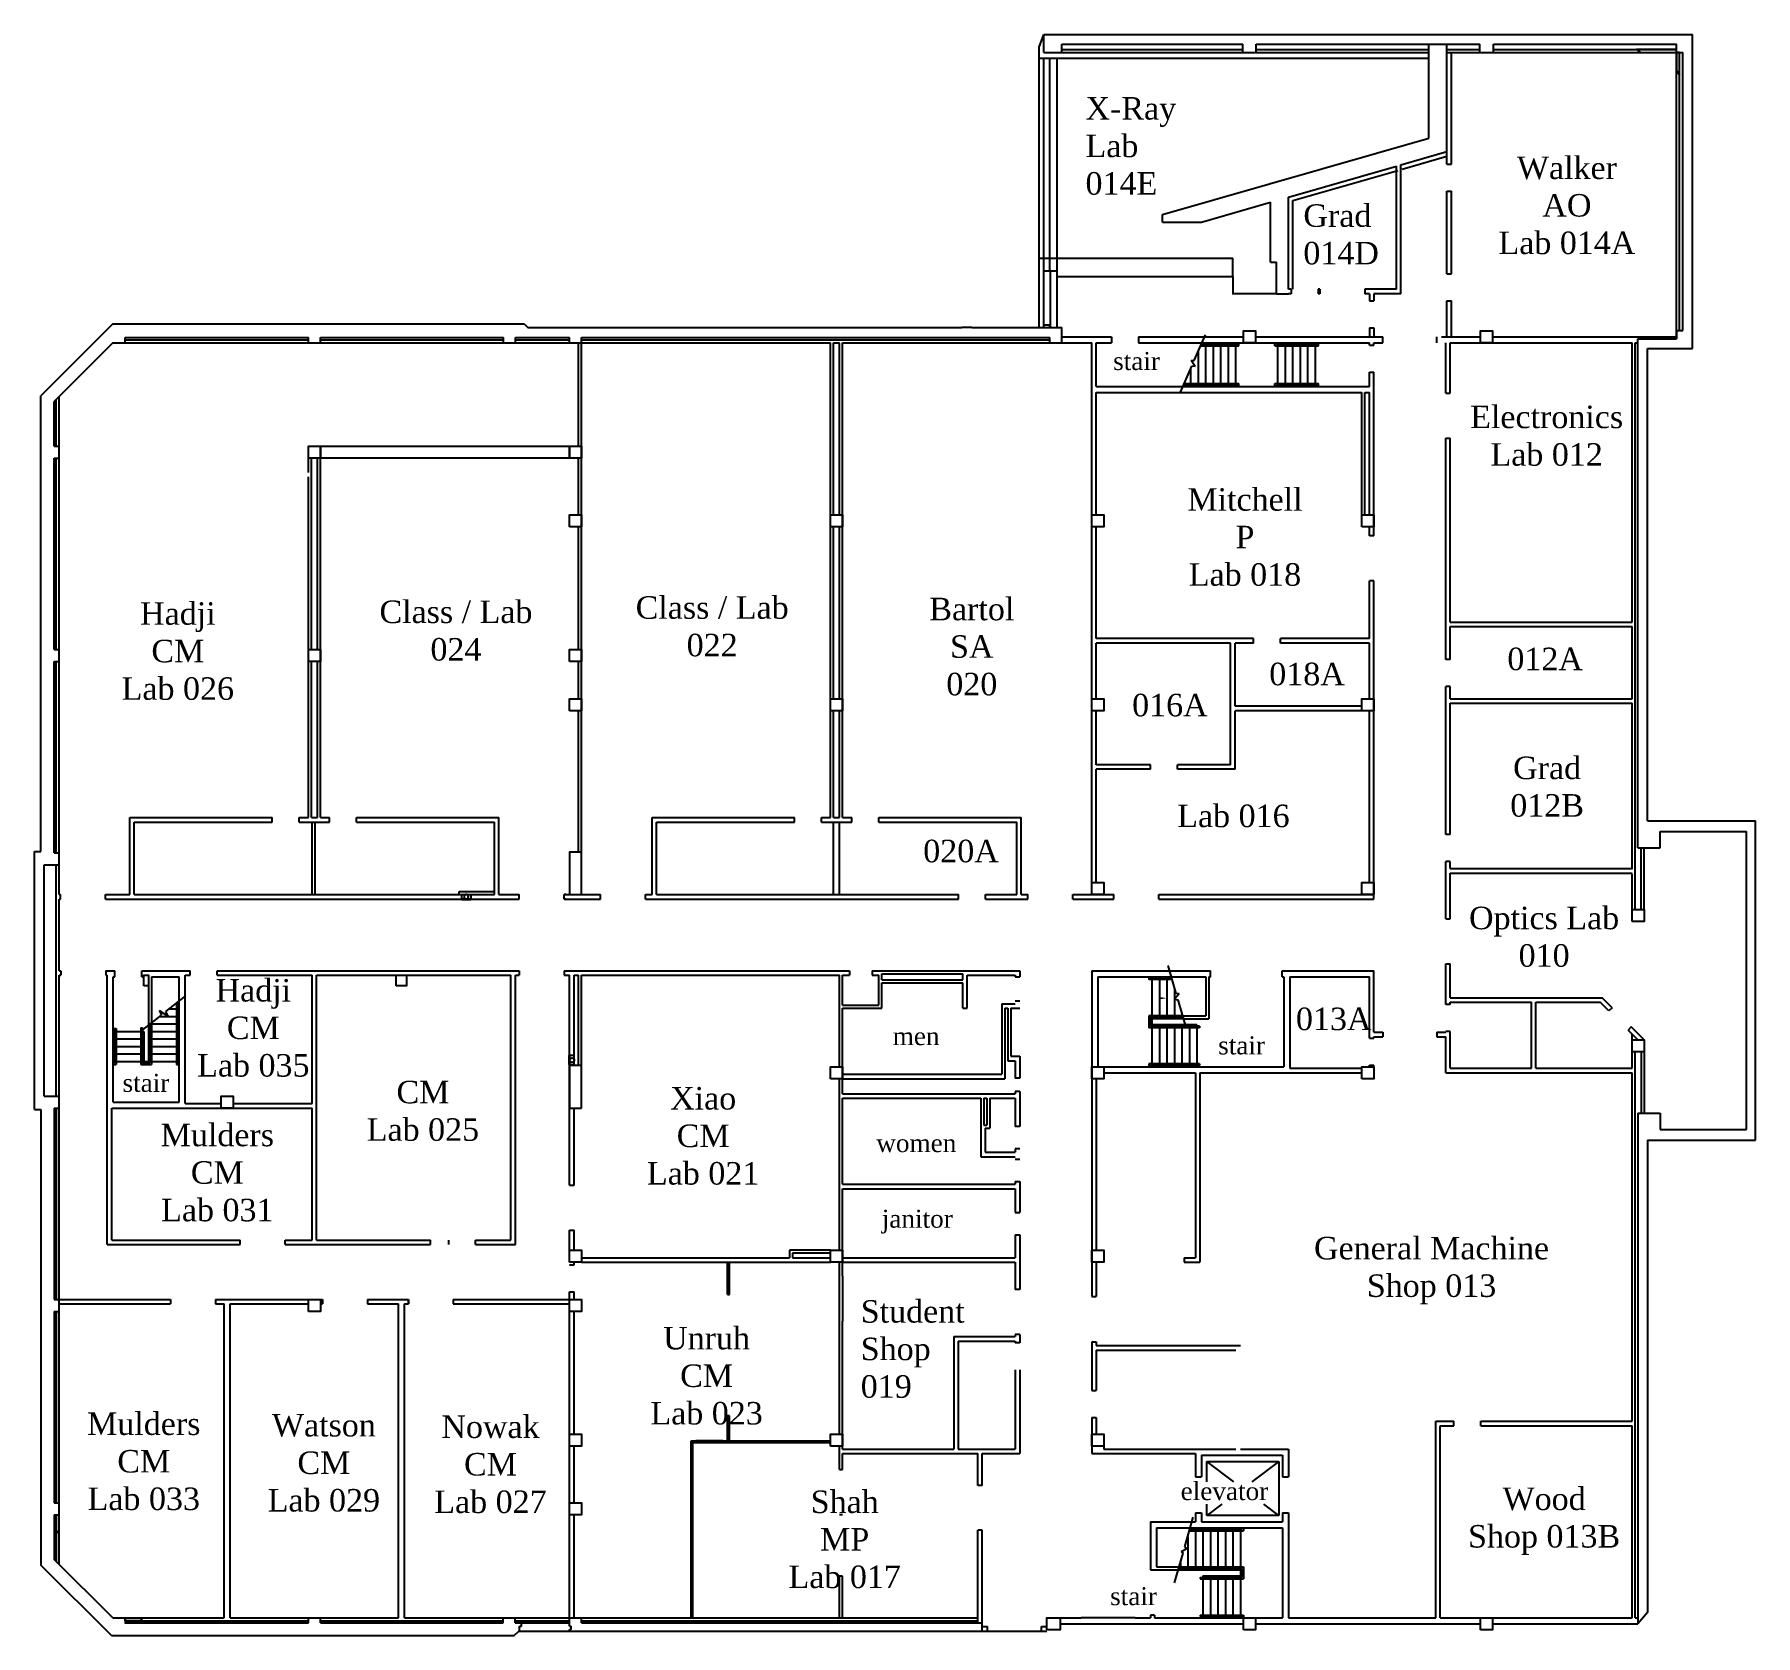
# Model space of a CAD drawing. Extents: x 485 to 2778, y 485 to 2619.
import ezdxf

# ---------------------------------------------------------------- set-up
doc = ezdxf.new("R2010")
doc.units = 0
doc.header["$LTSCALE"] = 40
doc.header["$MEASUREMENT"] = 0
doc.layers.get('0').update_dxf_attribs({"linetype": 'CONTINUOUS'})
for name, color, linetype in [('A-FLOR-ELTR', 3, 'CONTINUOUS'), ('A-FLOR-STRS', 1, 'CONTINUOUS'), ('A-STRS-RAIL', 1, 'CONTINUOUS'), ('A-WALL', 14, 'CONTINUOUS'), ('S-COLS', 7, 'CONTINUOUS')]:
    doc.layers.add(name, color=color, linetype=linetype)
doc.styles.add('SIMPLEX', font='TIMES.TTF', dxfattribs={"height": 24})

# ---------------------------------------------------------------- blocks, each defined once
blk = doc.blocks.new('AD081', base_point=(976.415, 314.205))
for p, q in [((976.353, 314.849), (976.314, 314.205)), ((976.353, 314.849), (976.477, 313.561)), ((975.415, 314.205), (976.314, 314.205)), ((976.477, 313.561), (976.516, 314.205)), ((976.516, 314.205), (977.415, 314.205))]:
    blk.add_line(p, q)
blk = doc.blocks.new('FEC', base_point=(90.3, 185))
at = {"layer": 'A-WALL'}
for p, q in [((91, 191), (84, 191)), ((84, 191), (84, 179)), ((90.3, 179), (90.3, 191)), ((91, 179), (91, 191)), ((84, 179), (91, 179))]:
    blk.add_line(p, q, dxfattribs=at)
blk.add_circle((87, 185), 3, dxfattribs=at)

msp = doc.modelspace()

# ---------------------------------------------------------------- linework, layer by layer
for p, q in [((685.9, 1317), (685.9, 1323)), ((1557.9, 903.8), (1557.9, 963.8)), ((1561.9, 963.8), (1561.9, 903.8)), ((1402.4, 744.6), (1366.4, 744.6)), ((1366.4, 742.1), (1402.4, 742.1))]:
    msp.add_line(p, q)
for points in [[(1410.9, 778), (1408.4, 778)], [(1561.9, 564), (1557.9, 564)]]:
    msp.add_lwpolyline(points)
at = {"layer": 'A-FLOR-ELTR'}
for p, q in [((2047, 717), (2143, 717)), ((2083, 690), (2047, 717)), ((2047, 690), (2047, 717)), ((2143, 717), (2107, 690)), ((2143, 717), (2143, 645)), ((2047, 645), (2047, 660)), ((2067, 660), (2047, 645)), ((2143, 645), (2047, 645)), ((2143, 645), (2123, 660))]:
    msp.add_line(p, q, dxfattribs=at)
at = {"layer": 'A-FLOR-STRS'}
for p, q in [((2045.9, 2149.5), (2045.9, 2207.5)), ((2055.9, 2149.5), (2055.9, 2207.5)), ((2065.9, 2149.5), (2065.9, 2207.5)), ((2075.9, 2149.5), (2075.9, 2207.5)), ((2085.9, 2149.5), (2085.9, 2207.5)), ((2141.9, 2149.5), (2141.9, 2207.5)), ((2151.9, 2149.5), (2151.9, 2207.5)), ((2161.9, 2149.5), (2161.9, 2207.5)), ((2171.9, 2149.5), (2171.9, 2207.5)), ((2181.9, 2149.5), (2181.9, 2207.5)), ((2191.9, 2149.5), (2191.9, 2207.5)), ((2035.9, 2149.5), (2035.9, 2196.8)), ((2025.9, 2149.5), (2025.9, 2173.6)), ((1973.9, 1363), (1973.9, 1243)), ((1983.9, 1363), (1983.9, 1307)), ((1993.9, 1363), (1993.9, 1307)), ((2003.9, 1347.9), (2003.9, 1307)), ((652.2, 1310), (677.9, 1310)), ((663.8, 1320), (677.9, 1320)), ((589.9, 1290), (630.9, 1290)), ((630.9, 1290), (630.9, 1250)), ((636.9, 1296.9), (636.9, 1250)), ((636.9, 1290), (677.9, 1290)), ((640.5, 1300), (677.9, 1300)), ((2015.7, 1307), (1973.9, 1307)), ((1983.9, 1299), (1983.9, 1243)), ((1993.9, 1299), (1993.9, 1243)), ((2003.9, 1299), (2003.9, 1243)), ((2013.9, 1299), (2013.9, 1243)), ((2023.9, 1299), (2023.9, 1243)), ((2033.9, 1299), (2033.9, 1243)), ((589.9, 1280), (630.9, 1280)), ((589.9, 1270), (630.9, 1270)), ((636.9, 1280), (677.9, 1280)), ((636.9, 1270), (677.9, 1270)), ((589.9, 1260), (630.9, 1260)), ((589.9, 1250), (677.9, 1250)), ((636.9, 1260), (677.9, 1260)), ((2031.9, 628.5), (2031.9, 572.5)), ((2041.9, 628.5), (2041.9, 572.5)), ((2051.9, 628.5), (2051.9, 572.5)), ((2061.9, 628.5), (2061.9, 572.5)), ((2071.9, 628.5), (2071.9, 572.5)), ((2081.9, 628.5), (2081.9, 572.5)), ((2091.9, 628.5), (2091.9, 508.5)), ((2093.9, 628.5), (2093.9, 626.6)), ((2095.9, 628.5), (2095.9, 624.6)), ((2021.9, 617.2), (2021.9, 572.5)), ((2009, 576.5), (2095.9, 576.5)), ((2009, 574.5), (2093.9, 574.5)), ((2011.9, 582.4), (2011.9, 572.5)), ((2093.9, 574.5), (2093.9, 562.5)), ((2095.9, 576.5), (2095.9, 560.5)), ((2009, 572.5), (2091.9, 572.5)), ((2038.3, 562.5), (2038.3, 560.5)), ((2041.9, 564.5), (2041.9, 508.5)), ((2051.9, 564.5), (2051.9, 508.5)), ((2061.9, 564.5), (2061.9, 508.5)), ((2071.9, 564.5), (2071.9, 508.5)), ((2081.9, 564.5), (2081.9, 508.5)), ((2038.3, 512.3), (2095.9, 512.3)), ((2038.3, 512.3), (2038.3, 510.3)), ((2038.3, 510.3), (2093.9, 510.3)), ((2093.9, 510.3), (2093.9, 508.5)), ((2095.9, 512.3), (2095.9, 508.5))]:
    msp.add_line(p, q, dxfattribs=at)
at = {"layer": 'A-FLOR-STRS', "color": 7}
for p, q in [((2033.9, 1299), (1973.9, 1299)), ((2024, 624.6), (2095.9, 624.6)), ((2024.6, 626.6), (2093.9, 626.6)), ((2038.3, 562.5), (2093.9, 562.5)), ((2038.3, 560.5), (2095.9, 560.5)), ((2041.9, 564.5), (2091.9, 564.5))]:
    msp.add_line(p, q, dxfattribs=at)
at = {"layer": 'A-FLOR-STRS'}
msp.add_solid([(1984.8, 1335.9), (1984.8, 1332.9), (1993.8, 1334.4)], dxfattribs=at)
at = {"layer": 'A-STRS-RAIL'}
for p, q in [((2038.8, 2203.5), (2089.9, 2203.5)), ((2039.6, 2205.5), (2087.9, 2205.5)), ((2087.9, 2205.5), (2087.9, 2207.5)), ((2089.9, 2203.5), (2089.9, 2207.5)), ((2137.9, 2203.5), (2137.9, 2207.5)), ((2137.9, 2203.5), (2195.9, 2203.5)), ((2139.9, 2205.5), (2139.9, 2207.5)), ((2139.9, 2205.5), (2193.9, 2205.5)), ((2193.9, 2205.5), (2193.9, 2207.5)), ((2195.9, 2203.5), (2195.9, 2207.5)), ((2016.3, 2151.5), (2087.9, 2151.5)), ((2017.2, 2153.5), (2089.9, 2153.5)), ((2087.9, 2149.5), (2087.9, 2151.5)), ((2089.9, 2149.5), (2089.9, 2153.5)), ((2137.9, 2153.5), (2195.9, 2153.5)), ((2137.9, 2149.5), (2137.9, 2153.5)), ((2139.9, 2151.5), (2193.9, 2151.5)), ((2139.9, 2149.5), (2139.9, 2151.5)), ((2193.9, 2149.5), (2193.9, 2151.5)), ((2195.9, 2149.5), (2195.9, 2153.5)), ((1969.9, 1363), (1969.9, 1359.1)), ((2000.7, 1359.1), (1969.9, 1359.1)), ((1971.9, 1363), (1971.9, 1361.1)), ((2000.1, 1361.1), (1971.9, 1361.1)), ((676, 1330.4), (676, 1248)), ((674, 1328.7), (674, 1246)), ((2014.5, 1311), (1969.9, 1311)), ((1969.9, 1311), (1969.9, 1295)), ((2015.1, 1309), (1971.9, 1309)), ((1971.9, 1309), (1971.9, 1297)), ((2013.9, 1313.1), (2013.9, 1307)), ((589.9, 1294), (593.7, 1294)), ((589.9, 1292), (591.7, 1292)), ((591.7, 1292), (591.7, 1248)), ((593.7, 1294), (593.7, 1246)), ((626.9, 1295), (626.9, 1246)), ((626.9, 1295), (628.9, 1295)), ((628.9, 1295), (628.9, 1248)), ((638.9, 1298.6), (638.9, 1248)), ((640.9, 1300.3), (640.9, 1246)), ((2037.5, 1295), (1969.9, 1295)), ((2037.5, 1297), (1971.9, 1297)), ((2037.5, 1297), (2037.5, 1295)), ((589.9, 1248), (591.7, 1248)), ((589.9, 1246), (593.7, 1246)), ((626.9, 1246), (640.9, 1246)), ((628.9, 1248), (638.9, 1248)), ((674, 1246), (677.9, 1246)), ((676, 1248), (677.9, 1248)), ((2037.5, 1246.8), (1969.9, 1246.8)), ((1969.9, 1246.8), (1969.9, 1243)), ((2037.5, 1244.8), (1971.9, 1244.8)), ((1971.9, 1244.8), (1971.9, 1243)), ((2037.5, 1246.8), (2037.5, 1244.8))]:
    msp.add_line(p, q, dxfattribs=at)
at = {"layer": 'A-WALL'}
for p, q in [((1823.9, 2601.7), (1829.9, 2618.7)), ((1829.9, 2618.7), (2694.4, 2618.7)), ((1829.9, 2614.7), (1829.9, 2618.7)), ((1829.9, 2601.7), (1829.9, 2614.7)), ((2694.4, 2200.2), (2694.4, 2618.7)), ((1823.9, 2228), (1823.9, 2601.7)), ((1829.9, 2594.7), (1829.9, 2601.7)), ((1829.9, 2594.7), (1853.9, 2594.7)), ((1853.9, 2605.7), (2095, 2605.7)), ((1853.9, 2594.7), (1853.9, 2605.7)), ((1853.9, 2598.7), (2095, 2598.7)), ((1853.9, 2594.7), (2095, 2594.7)), ((2095, 2594.7), (2095, 2605.7)), ((2095, 2594.7), (2112.8, 2594.7)), ((2112.8, 2605.7), (2411, 2605.7)), ((2112.8, 2594.7), (2112.8, 2605.7)), ((2112.8, 2598.7), (2343.1, 2598.7)), ((2112.8, 2594.7), (2343.1, 2594.7)), ((2343.1, 2480.6), (2343.1, 2605.7)), ((2367.1, 2446), (2367.1, 2605.7)), ((2367.1, 2598.7), (2411, 2598.7)), ((2367.1, 2594.7), (2411, 2594.7)), ((2373.1, 2446), (2373.1, 2594.7)), ((2411, 2594.7), (2411, 2605.7)), ((2411, 2594.7), (2429, 2594.7)), ((2429, 2605.7), (2673, 2605.7)), ((2429, 2594.7), (2429, 2605.7)), ((2429, 2598.7), (2673, 2598.7)), ((2429, 2594.7), (2673, 2594.7)), ((2673, 2594.7), (2673, 2605.7)), ((2673, 2215.5), (2673, 2594.7)), ((2673, 2594.7), (2681.4, 2594.7)), ((2677, 2224.2), (2677, 2594.7)), ((2681.4, 2224.2), (2681.4, 2594.7)), ((2343.1, 2586.7), (1823.9, 2586.7)), ((1829.9, 2231.6), (1829.9, 2586.7)), ((1837.9, 2303.6), (1837.9, 2586.7)), ((1847.9, 2228), (1847.9, 2586.7)), ((1987.9, 2378.7), (2343.1, 2480.6)), ((2305.9, 2445), (2367.1, 2462.6)), ((2307.5, 2439.2), (2367.1, 2456.3)), ((2155.9, 2402), (2299.9, 2443.3)), ((2161.9, 2397.4), (2301.5, 2437.5)), ((2299.9, 2279.1), (2299.9, 2443.3)), ((2305.9, 2273.1), (2305.9, 2445)), ((2367.1, 2446), (2373.1, 2446)), ((2367.1, 2299.5), (2367.1, 2410)), ((2367.1, 2410), (2373.1, 2410)), ((2373.1, 2299.5), (2373.1, 2410)), ((2040.1, 2368.7), (2131.9, 2395.1)), ((2131.9, 2315.1), (2131.9, 2395.1)), ((2155.9, 2279.1), (2155.9, 2402)), ((2161.9, 2279.1), (2161.9, 2397.4)), ((1987.9, 2368.7), (1987.9, 2378.7)), ((1987.9, 2368.7), (2040.1, 2368.7)), ((1823.9, 2320.7), (2081.9, 2320.7)), ((2081.9, 2296.2), (2081.9, 2320.7)), ((1829.9, 2303.6), (1847.9, 2303.6)), ((1838.9, 2228), (1838.9, 2303.6)), ((1847.9, 2228), (1847.9, 2303.6)), ((1847.9, 2296.2), (2081.9, 2296.2)), ((2081.9, 2296.2), (2081.9, 2272.2)), ((2131.9, 2315.1), (2139.9, 2315.1)), ((2139.9, 2273.1), (2139.9, 2315.1)), ((2367.1, 2299.5), (2373.1, 2299.5)), ((2367.1, 2299.5), (2367.1, 2299.5)), ((2139.9, 2273.1), (2081.9, 2273.1)), ((2139.9, 2273.1), (2155.9, 2273.1)), ((2159.7, 2279.1), (2155.9, 2279.1)), ((2159.7, 2273.1), (2155.9, 2273.1)), ((2159.7, 2279.1), (2159.7, 2273.1)), ((2197.8, 2279.1), (2195.7, 2279.1)), ((2195.7, 2279.1), (2195.7, 2273.1)), ((2197.8, 2273.1), (2195.7, 2273.1)), ((2197.8, 2279.1), (2197.8, 2273.1)), ((2299.9, 2279.1), (2257.8, 2279.1)), ((2257.8, 2279.1), (2257.8, 2273.1)), ((2263.9, 2273.1), (2257.8, 2273.1)), ((2263.9, 2273.1), (2263.9, 2263.8)), ((2305.9, 2273.1), (2269.9, 2273.1)), ((2269.9, 2273.1), (2269.9, 2263.8)), ((2263.9, 2263.8), (2269.9, 2263.8)), ((2367.1, 2215.5), (2367.1, 2263.5)), ((2367.1, 2263.5), (2373.1, 2263.5)), ((2373.1, 2215.5), (2373.1, 2263.5)), ((589.4, 2233), (493.4, 2137)), ((589.4, 2233), (1137.4, 2233)), ((1137.4, 2233), (1142.4, 2228)), ((1142.4, 2228), (1720.9, 2228)), ((1733.9, 2228), (1720.9, 2228)), ((1733.9, 2228), (1853.9, 2228)), ((1829.9, 2228), (1829.9, 2231.6)), ((1829.9, 2231.6), (1837.9, 2231.6)), ((1837.9, 2228), (1837.9, 2231.6)), ((1853.9, 2207.5), (1853.9, 2228)), ((2263.9, 2227.8), (2269.9, 2227.8)), ((2263.9, 2227.8), (2263.9, 2215.5)), ((2269.9, 2227.8), (2269.9, 2215.5)), ((589.3, 2207.5), (511.4, 2129.5)), ((589.3, 2207.5), (1545.9, 2207.5)), ((605.9, 2215), (849.9, 2215)), ((605.9, 2207.5), (605.9, 2215)), ((605.9, 2211.5), (849.9, 2211.5)), ((849.9, 2207.5), (849.9, 2215)), ((865.9, 2215), (1109.9, 2215)), ((865.9, 2207.5), (865.9, 2215)), ((865.9, 2211.5), (1109.9, 2211.5)), ((1109.9, 2207.5), (1109.9, 2215)), ((1125.9, 2215), (1197.9, 2215)), ((1125.9, 2207.5), (1125.9, 2215)), ((1125.9, 2211.5), (1197.9, 2211.5)), ((1197.9, 2207.5), (1197.9, 2215)), ((1209.9, 2070), (1209.9, 2207.5)), ((1213.9, 2215), (1837.9, 2215)), ((1213.9, 1529), (1213.9, 2215)), ((1213.9, 2211.5), (1837.9, 2211.5)), ((1545.9, 1575), (1545.9, 2207.5)), ((1549.9, 1978.5), (1549.9, 2207.5)), ((1549.9, 2207.5), (1557.9, 2207.5)), ((1557.9, 1978.5), (1557.9, 2207.5)), ((1561.9, 1575), (1561.9, 2207.5)), ((1561.9, 2207.5), (1891.9, 2207.5)), ((1837.9, 2207.5), (1837.9, 2215)), ((1853.9, 2215.5), (1855.9, 2215.5)), ((1853.9, 2215.5), (1920.3, 2215.5)), ((1891.9, 2207.5), (1893.9, 2207.5)), ((1893.9, 1472.5), (1893.9, 2207.5)), ((1899.9, 2149.5), (1899.9, 2207.5)), ((1899.9, 2207.5), (1920.3, 2207.5)), ((1920.3, 2215.5), (1920.3, 2207.5)), ((1956.3, 2215.5), (2095.9, 2215.5)), ((1956.3, 2215.5), (1956.3, 2207.5)), ((1956.3, 2207.5), (2263.9, 2207.5)), ((2111.9, 2215.5), (2281.8, 2215.5)), ((2263.9, 2204.8), (2263.9, 2207.5)), ((2263.9, 2204.8), (2269.9, 2204.8)), ((2269.9, 2207.5), (2281.8, 2207.5)), ((2269.9, 2204.8), (2269.9, 2207.5)), ((2281.8, 2207.5), (2281.8, 2215.5)), ((2353.8, 2207.5), (2353.8, 2215.5)), ((2360, 2215.5), (2411.9, 2215.5)), ((2365.6, 2140.6), (2365.6, 2207.5)), ((2371.6, 2207.5), (2614.1, 2207.5)), ((2371.6, 2140.6), (2371.6, 2207.5)), ((2427.9, 2215.5), (2673, 2215.5)), ((2614.1, 1835.5), (2614.1, 2207.5)), ((2618.1, 1452.7), (2618.1, 2207.5)), ((2618.1, 2207.5), (2621.4, 2207.5)), ((2621.4, 2213.2), (2673, 2213.2)), ((2621.4, 1534.7), (2621.4, 2213.2)), ((2673, 2224.2), (2681.4, 2224.2)), ((2673, 2224.2), (2673, 2213.2)), ((2634.4, 2200.2), (2694.4, 2200.2)), ((2634.4, 1570.7), (2634.4, 2200.2)), ((2263.9, 2168.8), (2269.9, 2168.8)), ((2263.9, 2149.5), (2263.9, 2168.8)), ((2269.9, 1950.6), (2269.9, 2168.8)), ((493.4, 1530), (493.4, 2137)), ((517.9, 1472.5), (517.9, 2136)), ((1899.9, 2149.5), (2263.9, 2149.5)), ((1899.9, 2141.5), (2253.9, 2141.5)), ((1899.9, 1978.5), (1899.9, 2141.5)), ((2253.9, 1978.5), (2253.9, 2141.5)), ((2257.9, 1978.5), (2257.9, 2141.5)), ((2257.9, 2141.5), (2263.9, 2141.5)), ((2263.9, 1978.5), (2263.9, 2141.5)), ((2365.6, 2140.6), (2371.6, 2140.6)), ((511.4, 2070), (511.4, 2129.5)), ((513.9, 2070), (513.9, 2132)), ((511.4, 2070), (517.9, 2070)), ((849.9, 2034.8), (849.9, 2070)), ((865.9, 1575), (865.9, 2070)), ((865.9, 2070), (1104.1, 2070)), ((1104.1, 2070), (1140.1, 2070)), ((1140.1, 2070), (1197.9, 2070)), ((1197.9, 2070), (1197.9, 2054)), ((2365.6, 1785.7), (2365.6, 2080.6)), ((2365.6, 2080.6), (2371.6, 2080.6)), ((2371.6, 1835.5), (2371.6, 2080.6)), ((511.4, 1799), (511.4, 2054)), ((511.4, 2054), (517.9, 2054)), ((513.9, 1799), (513.9, 2054)), ((853.9, 1799), (853.9, 2054)), ((861.9, 1799), (861.9, 2054)), ((1104.1, 2054), (865.9, 2054)), ((1140.1, 2054), (1104.1, 2054)), ((1197.9, 2054), (1140.1, 2054)), ((1209.9, 1978.5), (1209.9, 2054)), ((849.9, 1575), (849.9, 2029.3)), ((1209.9, 1799), (1209.9, 1962.5)), ((1549.9, 1733.5), (1549.9, 1962.5)), ((1557.9, 1733.5), (1557.9, 1962.5)), ((1899.9, 1813.5), (1899.9, 1962.5)), ((2263.9, 1950.6), (2263.9, 1962.5)), ((2269.9, 1950.6), (2263.9, 1950.6)), ((2263.9, 1813.5), (2263.9, 1890.6)), ((2269.9, 1890.6), (2263.9, 1890.6)), ((2269.9, 1466.5), (2269.9, 1890.6)), ((2371.6, 1835.5), (2614.1, 1835.5)), ((2109.4, 1813.5), (1899.9, 1813.5)), ((2109.4, 1807.5), (2109.4, 1813.5)), ((2263.9, 1813.5), (2145.4, 1813.5)), ((2145.4, 1807.5), (2145.4, 1813.5)), ((2371.6, 1829.5), (2614.1, 1829.5)), ((2371.6, 1785.7), (2371.6, 1829.5)), ((2614.1, 1733.5), (2614.1, 1829.5)), ((511.4, 1799), (517.9, 1799)), ((2078.9, 1807.5), (1899.9, 1807.5)), ((1899.9, 1733.5), (1899.9, 1807.5)), ((2078.9, 1645.5), (2078.9, 1807.5)), ((2084.9, 1723.5), (2084.9, 1807.5)), ((2109.4, 1807.5), (2084.9, 1807.5)), ((2263.9, 1807.5), (2145.4, 1807.5)), ((2263.9, 1733.5), (2263.9, 1807.5)), ((511.4, 1528), (511.4, 1783)), ((511.4, 1783), (517.9, 1783)), ((513.9, 1528), (513.9, 1783)), ((853.9, 1575), (853.9, 1783)), ((861.9, 1575), (861.9, 1783)), ((1209.9, 1733.5), (1209.9, 1783)), ((2371.6, 1785.7), (2365.6, 1785.7)), ((2365.6, 1552.6), (2365.6, 1749.7)), ((2371.6, 1749.7), (2365.6, 1749.7)), ((2371.6, 1733.5), (2371.6, 1749.7)), ((2253.9, 1723.5), (2084.9, 1723.5)), ((2371.6, 1733.5), (2614.1, 1733.5)), ((2371.6, 1552.6), (2371.6, 1727.5)), ((2371.6, 1727.5), (2614.1, 1727.5)), ((2614.1, 1506.1), (2614.1, 1727.5)), ((1209.9, 1529), (1209.9, 1717.5)), ((1549.9, 1575), (1549.9, 1717.5)), ((1557.9, 1575), (1557.9, 1717.5)), ((1899.9, 1645.5), (1899.9, 1717.5)), ((2253.9, 1717.5), (2084.9, 1717.5)), ((2084.9, 1639.5), (2084.9, 1717.5)), ((2263.9, 1488.5), (2263.9, 1717.5)), ((1971.9, 1645.5), (1899.9, 1645.5)), ((1899.9, 1488.5), (1899.9, 1639.5)), ((1971.9, 1639.5), (1899.9, 1639.5)), ((1971.9, 1639.5), (1971.9, 1645.5)), ((2078.9, 1645.5), (2007.9, 1645.5)), ((2007.9, 1639.5), (2007.9, 1645.5)), ((2084.9, 1639.5), (2007.9, 1639.5)), ((611.9, 1575), (801.6, 1575)), ((611.9, 1472.5), (611.9, 1575)), ((617.9, 1569), (801.6, 1569)), ((617.9, 1472.5), (617.9, 1569)), ((801.6, 1569), (801.6, 1575)), ((837.6, 1569), (837.6, 1575)), ((837.6, 1575), (849.9, 1575)), ((837.6, 1569), (878.1, 1569)), ((853.9, 1575), (861.9, 1575)), ((854.8, 1472.5), (854.8, 1569)), ((858.8, 1472.5), (858.8, 1569)), ((865.9, 1575), (878.1, 1575)), ((878.1, 1569), (878.1, 1575)), ((914.1, 1575), (1103.9, 1575)), ((914.1, 1569), (914.1, 1575)), ((914.1, 1569), (1097.9, 1569)), ((1097.9, 1472.5), (1097.9, 1569)), ((1103.9, 1472.5), (1103.9, 1575)), ((1307.9, 1575), (1497.6, 1575)), ((1307.9, 1472.5), (1307.9, 1575)), ((1313.9, 1569), (1497.6, 1569)), ((1313.9, 1472.5), (1313.9, 1569)), ((1497.6, 1569), (1497.6, 1575)), ((1533.6, 1575), (1545.9, 1575)), ((1533.6, 1569), (1533.6, 1575)), ((1533.6, 1569), (1574.1, 1569)), ((1549.9, 1575), (1557.9, 1575)), ((1549.9, 1472.5), (1549.9, 1569)), ((1557.9, 1472.5), (1557.9, 1569)), ((1561.9, 1575), (1574.1, 1575)), ((1574.1, 1569), (1574.1, 1575)), ((1610.1, 1575), (1799.9, 1575)), ((1610.1, 1569), (1610.1, 1575)), ((1610.1, 1569), (1793.9, 1569)), ((1793.9, 1472.5), (1793.9, 1569)), ((1799.9, 1472.5), (1799.9, 1575)), ((2634.4, 1570.7), (2778.4, 1570.7)), ((2778.4, 1145.2), (2778.4, 1570.7)), ((2371.6, 1552.6), (2365.6, 1552.6)), ((2651.4, 1556.7), (2766.4, 1556.7)), ((2651.4, 1534.7), (2651.4, 1556.7)), ((2766.4, 1159.2), (2766.4, 1556.7)), ((484.9, 1186), (484.9, 1530)), ((484.9, 1530), (493.4, 1530)), ((511.4, 1528), (517.9, 1528)), ((2365.6, 1440.1), (2365.6, 1516.6)), ((2371.6, 1516.6), (2365.6, 1516.6)), ((2371.6, 1507.1), (2371.6, 1516.6)), ((2621.4, 1534.7), (2651.4, 1534.7)), ((2626.1, 1452.7), (2626.1, 1534.7)), ((2630.1, 1452.7), (2630.1, 1534.7)), ((497.9, 1204), (497.9, 1512)), ((497.9, 1512), (517.9, 1512)), ((513.9, 1204), (513.9, 1512)), ((2371.6, 1507.1), (2614.1, 1507.1)), ((2371.6, 1501.1), (2614.1, 1501.1)), ((2371.6, 1440.1), (2371.6, 1501.1)), ((2614.1, 1436.7), (2614.1, 1500.1)), ((517.9, 1472.5), (519.5, 1472.5)), ((519.5, 1466.5), (519.5, 1472.5)), ((579.7, 1472.5), (611.9, 1472.5)), ((579.7, 1466.5), (579.7, 1472.5)), ((617.9, 1472.5), (1097.9, 1472.5)), ((1050.7, 1476.5), (1097.9, 1476.5)), ((1050.7, 1472.5), (1050.7, 1476.5)), ((1103.9, 1472.5), (1131, 1472.5)), ((1131, 1466.5), (1131, 1472.5)), ((1191, 1472.5), (1239, 1472.5)), ((1191, 1466.5), (1191, 1472.5)), ((1193, 1472.5), (1191, 1472.5)), ((1239, 1466.5), (1239, 1472.5)), ((1299, 1472.5), (1307.9, 1472.5)), ((1299, 1466.5), (1299, 1472.5)), ((1313.9, 1472.5), (1716.1, 1472.5)), ((1716.1, 1466.5), (1716.1, 1472.5)), ((1752.1, 1472.5), (1793.9, 1472.5)), ((1752.1, 1466.5), (1752.1, 1472.5)), ((1799.9, 1472.5), (1808.8, 1472.5)), ((1808.8, 1466.5), (1808.8, 1472.5)), ((1868.8, 1472.5), (1923.2, 1472.5)), ((1868.8, 1466.5), (1868.8, 1472.5)), ((1923.2, 1466.5), (1923.2, 1472.5)), ((1983.2, 1472.5), (2269.9, 1472.5)), ((1983.2, 1466.5), (1983.2, 1472.5)), ((517.9, 1371), (517.9, 1466.5)), ((517.9, 1466.5), (519.5, 1466.5)), ((579.7, 1466.5), (1131, 1466.5)), ((1191, 1466.5), (1239, 1466.5)), ((1193, 1466.5), (1191, 1466.5)), ((1299, 1466.5), (1716.1, 1466.5)), ((1752.1, 1466.5), (1808.8, 1466.5)), ((1868.8, 1466.5), (1923.2, 1466.5)), ((1983.2, 1466.5), (2269.9, 1466.5)), ((2365.6, 1440.1), (2371.6, 1440.1)), ((2365.6, 1326.1), (2365.6, 1380.1)), ((2365.6, 1380.1), (2371.6, 1380.1)), ((2371.6, 1335), (2371.6, 1380.1)), ((517.9, 1371), (519.9, 1371)), ((517.9, 1371), (519.9, 1371)), ((517.9, 579.9), (517.9, 1365)), ((517.9, 1365), (519.9, 1365)), ((517.9, 1365), (519.9, 1365)), ((519.9, 1371), (519.9, 1365)), ((579.9, 1371), (592, 1371)), ((579.9, 1371), (579.9, 1365)), ((579.9, 1365), (581.9, 1365)), ((581.9, 1006), (581.9, 1365)), ((589.9, 1196), (589.9, 1363)), ((589.9, 1363), (592, 1363)), ((592, 1363), (592, 1371)), ((628, 1371), (692.4, 1371)), ((628, 1363), (628, 1371)), ((628, 1363), (630.9, 1363)), ((640.9, 1363), (677.9, 1363)), ((640.9, 1363), (640.9, 1300.3)), ((677.9, 1196), (677.9, 1363)), ((685.9, 1365), (692.4, 1365)), ((685.9, 1323), (685.9, 1365)), ((692.4, 1365), (692.4, 1371)), ((728.4, 1371), (1130.9, 1371)), ((728.4, 1365), (728.4, 1371)), ((728.4, 1365), (854.9, 1365)), ((854.9, 1194), (854.9, 1365)), ((860.9, 1365), (1119.9, 1365)), ((860.9, 1012), (860.9, 1365)), ((1119.9, 1012), (1119.9, 1365)), ((1125.9, 1006), (1125.9, 1365)), ((1125.9, 1365), (1130.9, 1365)), ((1128.9, 1371), (1130.9, 1371)), ((1128.9, 1371), (1130.9, 1371)), ((1128.9, 1365), (1130.9, 1365)), ((1128.9, 1365), (1130.9, 1365)), ((1130.9, 1371), (1130.9, 1365)), ((1190.9, 1371), (1571, 1371)), ((1190.9, 1371), (1190.9, 1365)), ((1190.9, 1365), (1197.9, 1365)), ((1197.9, 1085.3), (1197.9, 1365)), ((1203.9, 1244.5), (1203.9, 1365)), ((1203.9, 1365), (1209.9, 1365)), ((1209.9, 1244.5), (1209.9, 1365)), ((1213.9, 1365), (1557.9, 1365)), ((1213.9, 1244.5), (1213.9, 1365)), ((1557.9, 1243), (1557.9, 1365)), ((1561.9, 1365), (1571, 1365)), ((1561.9, 1325), (1561.9, 1365)), ((1571, 1371), (1571, 1365)), ((1601, 1371), (1797.9, 1371)), ((1601, 1371), (1601, 1365)), ((1601, 1365), (1609.9, 1365)), ((1609.9, 1325), (1609.9, 1365)), ((1613.9, 1367), (1721.9, 1367)), ((1613.9, 1359), (1613.9, 1367)), ((1613.9, 1359), (1721.9, 1359)), ((1613.9, 1355), (1721.9, 1355)), ((1613.9, 1321), (1613.9, 1355)), ((1721.9, 1359), (1721.9, 1367)), ((1721.9, 1321), (1721.9, 1355)), ((1727.9, 1365), (1791.9, 1365)), ((1727.9, 1321), (1727.9, 1365)), ((1791.9, 1365), (1791.9, 1363)), ((1791.9, 1363), (1797.9, 1363)), ((1797.9, 1371), (1797.9, 1363)), ((1893.9, 1371), (2052.1, 1371)), ((1893.9, 1371), (1893.9, 936.8)), ((1901.9, 1363), (2045.9, 1363)), ((1901.9, 1363), (1901.9, 1243)), ((2045.9, 1363), (2045.9, 1311)), ((2049.9, 1363), (2049.9, 1307)), ((2049.9, 1363), (2052.1, 1363)), ((2052.1, 1363), (2052.1, 1371)), ((2147.7, 1371), (2269.9, 1371)), ((2147.7, 1363), (2147.7, 1371)), ((2147.7, 1363), (2149.9, 1363)), ((2149.9, 1363), (2149.9, 1243)), ((2157.9, 1363), (2263.9, 1363)), ((2157.9, 1363), (2157.9, 1241)), ((2263.9, 1280.9), (2263.9, 1363)), ((2269.9, 1289), (2269.9, 1371)), ((636.9, 1351), (636.9, 1296.5)), ((1791.9, 1331), (1797.9, 1331)), ((2371.6, 1335), (2573.9, 1335)), ((2587.3, 1321.6), (2573.9, 1335)), ((685.9, 1194), (685.9, 1317)), ((1561.9, 1325), (1609.9, 1325)), ((1561.9, 1207), (1561.9, 1321)), ((1561.9, 1321), (1613.9, 1321)), ((1721.9, 1321), (1727.9, 1321)), ((1773.9, 1327), (1773.9, 1233)), ((1773.9, 1327), (1791.9, 1327)), ((1777.9, 1321), (1777.9, 1227)), ((1777.9, 1321), (1781.9, 1321)), ((1781.9, 1321), (1781.9, 1251)), ((1785.9, 1321), (1785.9, 1257)), ((1785.9, 1321), (1797.9, 1321)), ((2014.5, 1311), (2045.9, 1311)), ((2371.6, 1326.1), (2365.6, 1326.1)), ((2371.6, 1329), (2479.6, 1329)), ((2371.6, 1326.1), (2371.6, 1329)), ((2479.6, 1241), (2479.6, 1329)), ((2485.6, 1241), (2485.6, 1329)), ((2485.6, 1329), (2571.4, 1329)), ((2583, 1317.3), (2571.4, 1329)), ((2587.3, 1321.6), (2583, 1317.3)), ((2015.7, 1307), (2049.9, 1307)), ((2269.9, 1289), (2281.8, 1289)), ((2281.8, 1289), (2281.8, 1283)), ((2353.8, 1289), (2365.6, 1289)), ((2353.8, 1289), (2353.8, 1283)), ((2365.6, 1289), (2365.6, 1290.1)), ((2371.6, 1290.1), (2365.6, 1290.1)), ((2371.6, 1241), (2371.6, 1290.1)), ((2612.7, 1296.1), (2608.5, 1291.9)), ((2621.7, 1278.7), (2608.5, 1291.9)), ((2630.1, 1278.7), (2612.7, 1296.1)), ((2614.1, 1278.7), (2614.1, 1286.2)), ((2263.9, 1280.9), (2269.9, 1280.9)), ((2269.9, 1283), (2281.8, 1283)), ((2269.9, 1280.9), (2269.9, 1283)), ((2353.8, 1283), (2365.6, 1283)), ((2365.6, 1235), (2365.6, 1283)), ((2614.1, 1241), (2614.1, 1278.7)), ((2618.1, 508.5), (2618.1, 1262.7)), ((2626.1, 1263.2), (2626.1, 1181.2)), ((2630.1, 1263.2), (2630.1, 1181.2)), ((1781.9, 1251), (1791.9, 1251)), ((1785.9, 1257), (1797.9, 1257)), ((1791.9, 1251), (1791.9, 1228)), ((1797.9, 1257), (1797.9, 1228)), ((1893.9, 1243), (2149.9, 1243)), ((2157.9, 1241), (2253.9, 1241)), ((2263.9, 1243), (2263.9, 1244.9)), ((2263.9, 1244.9), (2269.9, 1244.9)), ((2269.9, 1241), (2269.9, 1244.9)), ((2371.6, 1241), (2479.6, 1241)), ((2485.6, 1241), (2614.1, 1241)), ((1557.9, 998.5), (1557.9, 1227)), ((1561.9, 1233), (1773.9, 1233)), ((1561.9, 1227), (1777.9, 1227)), ((1797.9, 1228), (1791.9, 1228)), ((1899.9, 1227), (1899.9, 998.5)), ((1909.9, 1235), (2031.9, 1235)), ((2031.9, 1235), (2031.9, 988.5)), ((2037.9, 1235), (2037.9, 982.5)), ((2037.9, 1235), (2253.9, 1235)), ((2365.6, 1235), (2614.1, 1235)), ((2614.1, 770.5), (2614.1, 1235)), ((497.9, 1204), (517.9, 1204)), ((589.9, 1196), (677.9, 1196)), ((685.9, 1194), (733.9, 1194)), ((749.9, 1194), (854.9, 1194)), ((1561.9, 1207), (1791.9, 1207)), ((1561.9, 1201), (1745.9, 1201)), ((1561.9, 1086.5), (1561.9, 1201)), ((1745.9, 1201), (1745.9, 1123)), ((1749.9, 1201), (1749.9, 1165)), ((1749.9, 1201), (1753.9, 1201)), ((1753.9, 1201), (1753.9, 1165)), ((1757.9, 1201), (1791.9, 1201)), ((1757.9, 1201), (1757.9, 1161)), ((1791.9, 1210), (1791.9, 1207)), ((1797.9, 1210), (1791.9, 1210)), ((1791.9, 1201), (1791.9, 1163.6)), ((1797.9, 1210), (1797.9, 1163.6)), ((484.9, 1186), (493.4, 1186)), ((493.4, 1186), (493.4, 579)), ((511.4, 1188), (511.4, 933)), ((511.4, 1188), (517.9, 1188)), ((513.9, 1188), (513.9, 933)), ((587.9, 1188), (854.9, 1188)), ((587.9, 1012), (587.9, 1188)), ((854.9, 1012), (854.9, 1188)), ((1203.9, 1085.3), (1203.9, 1188)), ((2621.4, 1181.2), (2651.4, 1181.2)), ((2621.4, 1181.2), (2621.4, 500.5)), ((2651.4, 1181.2), (2651.4, 1159.2)), ((1749.9, 1165), (1753.9, 1165)), ((1751.9, 1161), (1751.9, 1129)), ((1751.9, 1161), (1757.9, 1161)), ((1797.9, 1163.6), (1791.9, 1163.6)), ((2651.4, 1159.2), (2766.4, 1159.2)), ((1751.9, 1129), (1791.9, 1129)), ((1791.9, 1133.6), (1791.9, 1129)), ((1797.9, 1133.6), (1791.9, 1133.6)), ((2634.4, 1145.2), (2778.4, 1145.2)), ((2634.4, 1145.2), (2634.4, 515.7)), ((1745.9, 1123), (1791.9, 1123)), ((1791.9, 1119.9), (1797.9, 1119.9)), ((1197.9, 1085.3), (1203.9, 1085.3)), ((1561.9, 1086.5), (1791.9, 1086.5)), ((1561.9, 1080.5), (1791.9, 1080.5)), ((1561.9, 963.8), (1561.9, 1080.5)), ((1791.9, 1089.9), (1791.9, 1086.5)), ((1791.9, 1089.9), (1797.9, 1089.9)), ((1791.9, 1080.5), (1791.9, 1048.9)), ((1797.9, 1089.9), (1797.9, 1048.9)), ((1791.9, 1051.9), (1791.9, 1048.9)), ((1791.9, 1048.9), (1797.9, 1048.9)), ((587.9, 1012), (758.9, 1012)), ((756.9, 1012), (758.9, 1012)), ((758.9, 1006), (758.9, 1012)), ((818.9, 1012), (854.9, 1012)), ((818.9, 1006), (818.9, 1012)), ((860.9, 1012), (1012.9, 1012)), ((1010.8, 1012), (1012.8, 1012)), ((1012.9, 1006), (1012.9, 1012)), ((1036.9, 1006), (1036.9, 1012)), ((1072.7, 1012), (1119.9, 1012)), ((1072.7, 1006), (1072.7, 1012)), ((1197.9, 998.5), (1197.9, 1025.4)), ((1197.9, 1025.4), (1203.9, 1025.4)), ((1203.9, 998.5), (1203.9, 1025.4)), ((1791.9, 1018.9), (1791.9, 1015.4)), ((1791.9, 1018.9), (1791.9, 988.5)), ((1791.9, 1018.9), (1797.9, 1018.9)), ((1797.9, 1018.9), (1797.9, 946.2)), ((581.9, 1006), (758.9, 1006)), ((756.9, 1006), (758.9, 1006)), ((818.9, 1006), (1012.9, 1006)), ((1010.8, 1006), (1012.8, 1006)), ((1072.7, 1006), (1125.9, 1006)), ((1213.9, 988.5), (1491, 988.5)), ((1545.9, 998.5), (1491, 998.5)), ((1491, 998.5), (1491, 988.5)), ((1545.9, 994.5), (1495, 994.5)), ((1495, 994.5), (1495, 988.5)), ((1495, 988.5), (1545.9, 988.5)), ((1561.9, 988.5), (1791.9, 988.5)), ((2016.8, 988.5), (2031.9, 988.5)), ((2016.8, 988.5), (2016.8, 982.5)), ((1197.9, 979.1), (1203.9, 979.1)), ((1203.9, 979.1), (1203.9, 982.5)), ((1213.9, 982.5), (1545.9, 982.5)), ((1408.4, 939.6), (1408.4, 982.5)), ((1410.9, 939.6), (1410.9, 982.5)), ((1557.9, 963.8), (1557.9, 982.5)), ((1561.9, 982.5), (1791.9, 982.5)), ((1791.9, 982.5), (1791.9, 946.2)), ((1899.9, 982.5), (1899.9, 936.8)), ((2016.8, 982.5), (2037.9, 982.5)), ((1197.9, 497.3), (1197.9, 943.1)), ((1197.9, 943.1), (1203.9, 943.1)), ((1203.9, 933), (1203.9, 943.1)), ((1797.9, 946.2), (1791.9, 946.2)), ((1797.9, 946.1), (1791.9, 946.1)), ((511.4, 933), (666.1, 933)), ((517.9, 927), (666.1, 927)), ((664.1, 933), (666.1, 933)), ((664.1, 933), (666.1, 933)), ((664.1, 927), (666.1, 927)), ((664.1, 927), (666.1, 927)), ((666.1, 933), (666.1, 927)), ((726.1, 933), (868.8, 933)), ((726.1, 933), (726.1, 927)), ((726.1, 927), (737.9, 927)), ((737.9, 508.5), (737.9, 927)), ((745.9, 927), (849.9, 927)), ((745.9, 508.5), (745.9, 927)), ((865.9, 927), (868.8, 927)), ((866.9, 933), (868.8, 933)), ((866.9, 933), (868.8, 933)), ((866.9, 927), (868.8, 927)), ((866.9, 927), (868.8, 927)), ((868.8, 933), (868.8, 927)), ((928.8, 933), (983.4, 933)), ((928.8, 933), (928.8, 927)), ((928.8, 927), (969.9, 927)), ((969.9, 508.5), (969.9, 927)), ((977.9, 508.5), (977.9, 927)), ((977.9, 927), (983.4, 927)), ((983.1, 933), (983.1, 927)), ((983.4, 933), (983.4, 927)), ((1042.8, 933), (1197.9, 933)), ((1042.8, 927), (1197.9, 927)), ((1043.1, 933), (1043.1, 927)), ((1408.4, 939.6), (1410.9, 939.6)), ((1893.9, 936.8), (1899.9, 936.8)), ((511.4, 917), (511.4, 662)), ((511.4, 917), (517.9, 917)), ((513.9, 917), (513.9, 662)), ((1203.9, 753.5), (1203.9, 917)), ((1557.9, 753.5), (1557.9, 903.8)), ((1561.9, 733.5), (1561.9, 903.8)), ((1709.9, 883.5), (1709.9, 733.5)), ((1709.9, 883.5), (1791.9, 883.5)), ((1715.9, 877.5), (1715.9, 733.5)), ((1715.9, 877.5), (1791.9, 877.5)), ((1791.9, 886.2), (1791.9, 883.5)), ((1797.9, 886.2), (1791.9, 886.2)), ((1791.9, 877.5), (1791.9, 875.1)), ((1797.9, 875.1), (1791.9, 875.1)), ((1797.9, 886.2), (1797.9, 875.1)), ((1893.9, 876.4), (1893.9, 875)), ((1893.9, 876.4), (1899.9, 876.4)), ((1893.9, 875), (1893.9, 811.5)), ((1899.9, 876.4), (1899.9, 871.5)), ((1899.9, 871.5), (2091.9, 871.5)), ((1899.9, 865.5), (2085.9, 865.5)), ((1899.9, 865.5), (1899.9, 811.5)), ((1791.9, 839.1), (1791.9, 733.5)), ((1797.9, 839.1), (1797.9, 727.5)), ((1893.9, 811.5), (1899.9, 811.5)), ((1408.4, 744.6), (1408.4, 778)), ((1410.9, 744.6), (1410.9, 778)), ((1893.9, 775.5), (1899.9, 775.5)), ((1893.9, 775.5), (1893.9, 727.5)), ((1899.9, 775.5), (1899.9, 753.5)), ((2352.1, 508.5), (2352.1, 770.5)), ((2352.1, 770.5), (2376.1, 770.5)), ((2358.1, 508.5), (2358.1, 764.5)), ((2358.1, 764.5), (2376.1, 764.5)), ((2376.1, 764.5), (2376.1, 770.5)), ((2412.1, 770.5), (2614.1, 770.5)), ((2412.1, 764.5), (2412.1, 770.5)), ((2412.1, 764.5), (2614.1, 764.5)), ((2614.1, 508.5), (2614.1, 764.5)), ((1203.9, 662), (1203.9, 737.5)), ((1359.9, 508.5), (1359.9, 744.6)), ((1359.9, 744.6), (1366.4, 744.6)), ((1359.9, 742.1), (1366.4, 742.1)), ((1362.4, 508.5), (1362.4, 744.6)), ((1366.4, 744.6), (1366.4, 742.1)), ((1402.4, 744.6), (1545.8, 744.6)), ((1402.4, 744.6), (1402.4, 742.1)), ((1402.4, 742.1), (1545.8, 742.1)), ((1557.9, 706.2), (1557.9, 737.5)), ((1909.9, 737.5), (1909.9, 733.5)), ((1561.9, 733.5), (1709.9, 733.5)), ((1561.9, 727.5), (1741.9, 727.5)), ((1561.9, 706.2), (1561.9, 727.5)), ((1715.9, 733.5), (1791.9, 733.5)), ((1741.9, 685), (1741.9, 727.5)), ((1747.9, 727.5), (1797.9, 727.5)), ((1747.9, 685), (1747.9, 727.5)), ((1893.9, 727.5), (2031.9, 727.5)), ((1909.9, 733.5), (2085.9, 733.5)), ((2031.9, 727.5), (2031.9, 696.5)), ((2039.9, 725.5), (2039.9, 696.5)), ((2039.9, 725.5), (2147.9, 725.5)), ((2091.9, 733.5), (2155.9, 733.5)), ((2147.9, 725.5), (2147.9, 696.5)), ((2155.9, 733.5), (2155.9, 696.5)), ((1557.9, 706.2), (1561.9, 706.2)), ((2031.9, 696.5), (2039.9, 696.5)), ((2147.9, 696.5), (2155.9, 696.5)), ((1747.9, 685), (1741.9, 685)), ((511.4, 662), (517.9, 662)), ((511.4, 646), (511.4, 586.4)), ((511.4, 646), (517.9, 646)), ((513.9, 646), (513.9, 583.9)), ((1203.9, 508.5), (1203.9, 646)), ((1557.9, 646.2), (1561.9, 646.2)), ((2031.9, 648.5), (2039.9, 648.5)), ((2031.9, 648.5), (2031.9, 636.5)), ((2039.9, 648.5), (2039.9, 636.5)), ((2147.9, 648.5), (2155.9, 648.5)), ((2147.9, 648.5), (2147.9, 636.5)), ((2155.9, 648.5), (2155.9, 508.5)), ((1741.9, 502), (1741.9, 625.5)), ((1747.9, 625.5), (1741.9, 625.5)), ((1747.9, 491), (1747.9, 625.5)), ((1971.9, 636.5), (2031.9, 636.5)), ((1971.9, 636.5), (1971.9, 572.5)), ((1979.9, 628.5), (2147.9, 628.5)), ((1979.9, 628.5), (1979.9, 576.5)), ((2039.9, 636.5), (2147.9, 636.5)), ((2147.9, 628.5), (2147.9, 508.5)), ((587.4, 485), (493.4, 579)), ((589.3, 508.5), (511.4, 586.4)), ((1979.9, 576.5), (2010.2, 576.5)), ((1557.9, 508.5), (1557.9, 564)), ((1561.9, 508.5), (1561.9, 564)), ((1971.9, 572.5), (2009, 572.5)), ((589.3, 508.5), (737.9, 508.5)), ((605.9, 508.5), (605.9, 501)), ((745.9, 508.5), (969.9, 508.5)), ((977.9, 508.5), (1197.9, 508.5)), ((1197.9, 508.5), (1741.9, 508.5)), ((1213.9, 502), (1213.9, 508.5)), ((1833.9, 508.5), (1879.7, 508.5)), ((1951.7, 508.5), (1879.7, 508.5)), ((1951.7, 508.5), (1971.9, 508.5)), ((1971.9, 512), (1971.9, 508.5)), ((1977.3, 512), (1971.9, 512)), ((1977.3, 512), (1977.3, 508.5)), ((1977.3, 508.5), (2147.9, 508.5)), ((2155.9, 508.5), (2352.1, 508.5)), ((2358.1, 508.5), (2614.1, 508.5)), ((2618.1, 508.5), (2621.4, 508.5)), ((2634.4, 515.7), (2621.4, 500.5)), ((587.4, 485), (1124.3, 485)), ((605.9, 504.5), (849.9, 504.5)), ((605.9, 502), (849.9, 502)), ((865.9, 504.5), (1109.4, 504.5)), ((865.9, 502), (1109.4, 502)), ((1124.3, 485), (1130.3, 491)), ((1125.4, 504.5), (1197.9, 504.5)), ((1125.4, 502), (1197.9, 502)), ((1130.3, 491), (1720.9, 491)), ((1131.1, 491), (1131.1, 497.3)), ((1131.1, 497.3), (1133.9, 497.3)), ((1133.9, 497.3), (1133.9, 502)), ((1197.9, 497.3), (1200.2, 497.3)), ((1197.9, 491), (1197.9, 493.2)), ((1197.9, 493.2), (1200.2, 493.2)), ((1200.2, 493.2), (1200.2, 497.3)), ((1213.9, 504.5), (1741.9, 504.5)), ((1213.9, 502), (1747.9, 502)), ((1720.9, 491), (1733.9, 491)), ((1733.9, 491), (1826.9, 491)), ((1747.9, 497), (1754.9, 497)), ((1754.9, 491), (1754.9, 497)), ((1826.9, 497), (1833.9, 497)), ((1826.9, 491), (1826.9, 497)), ((1826.9, 491), (1833.9, 491)), ((1851.9, 500.5), (1879.7, 500.5)), ((1879.7, 500.5), (1951.7, 500.5)), ((1951.7, 500.5), (2095.9, 500.5)), ((2111.9, 500.5), (2411.9, 500.5)), ((2427.9, 500.5), (2621.4, 500.5))]:
    msp.add_line(p, q, dxfattribs=at)
at = {"layer": 'A-WALL', "linetype": 'Continuous'}
for p, q in [((849.9, 502), (849.9, 508.5)), ((865.9, 502), (865.9, 508.5)), ((1109.4, 502), (1109.4, 508.5)), ((1125.4, 502), (1125.4, 508.5))]:
    msp.add_line(p, q, dxfattribs=at)
at = {"layer": 'A-WALL'}
for points in [[(2673, 2594.7), (2673, 2598.7), (2619.9, 2598.7), (2625.1, 2594.7)], [(2677, 2594.7), (2673, 2594.7), (2673, 2570.7), (2677, 2564.4)], [(513.9, 625.3), (513.9, 583.9), (517.9, 579.9), (517.9, 620.5)], [(605.9, 504.5), (605.9, 508.5), (625.5, 508.5), (629.4, 504.5)]]:
    msp.add_lwpolyline(points, close=True, dxfattribs=at)
at = {"layer": 'S-COLS'}
for points in [[(2095.9, 2207.5), (2095.9, 2223.5), (2111.9, 2223.5), (2111.9, 2207.5), (2095.9, 2207.5)], [(2411.9, 2207.5), (2411.9, 2223.5), (2427.9, 2223.5), (2427.9, 2207.5), (2411.9, 2207.5)], [(849.9, 2054), (849.9, 2070), (865.9, 2070), (865.9, 2054), (849.9, 2054)], [(1197.9, 2054), (1197.9, 2070), (1213.9, 2070), (1213.9, 2054), (1197.9, 2054)], [(1197.9, 1962.5), (1197.9, 1978.5), (1213.9, 1978.5), (1213.9, 1962.5), (1197.9, 1962.5)], [(1545.9, 1962.5), (1545.9, 1978.5), (1561.9, 1978.5), (1561.9, 1962.5), (1545.9, 1962.5)], [(1893.9, 1962.5), (1893.9, 1978.5), (1909.9, 1978.5), (1909.9, 1962.5), (1893.9, 1962.5)], [(2253.9, 1962.5), (2253.9, 1978.5), (2269.9, 1978.5), (2269.9, 1962.5), (2253.9, 1962.5)], [(849.9, 1783), (849.9, 1799), (865.9, 1799), (865.9, 1783), (849.9, 1783)], [(1197.9, 1783), (1197.9, 1799), (1213.9, 1799), (1213.9, 1783), (1197.9, 1783)], [(1197.9, 1717.5), (1197.9, 1733.5), (1213.9, 1733.5), (1213.9, 1717.5), (1197.9, 1717.5)], [(1545.9, 1717.5), (1545.9, 1733.5), (1561.9, 1733.5), (1561.9, 1717.5), (1545.9, 1717.5)], [(1893.9, 1717.5), (1893.9, 1733.5), (1909.9, 1733.5), (1909.9, 1717.5), (1893.9, 1717.5)], [(2253.9, 1717.5), (2253.9, 1733.5), (2269.9, 1733.5), (2269.9, 1717.5), (2253.9, 1717.5)], [(1893.9, 1472.5), (1893.9, 1488.5), (1909.9, 1488.5), (1909.9, 1472.5), (1893.9, 1472.5)], [(2253.9, 1472.5), (2253.9, 1488.5), (2269.9, 1488.5), (2269.9, 1472.5), (2253.9, 1472.5)], [(2614.1, 1436.7), (2614.1, 1452.7), (2630.1, 1452.7), (2630.1, 1436.7), (2614.1, 1436.7)], [(2614.1, 1262.7), (2614.1, 1278.7), (2630.1, 1278.7), (2630.1, 1262.7), (2614.1, 1262.7)], [(1545.9, 1227), (1545.9, 1243), (1561.9, 1243), (1561.9, 1227), (1545.9, 1227)], [(1893.9, 1227), (1893.9, 1243), (1909.9, 1243), (1909.9, 1227), (1893.9, 1227)], [(2253.9, 1227), (2253.9, 1243), (2269.9, 1243), (2269.9, 1227), (2253.9, 1227)], [(733.9, 1188), (733.9, 1204), (749.9, 1204), (749.9, 1188), (733.9, 1188)], [(1197.9, 982.5), (1197.9, 998.5), (1213.9, 998.5), (1213.9, 982.5), (1197.9, 982.5)], [(1545.9, 982.5), (1545.9, 998.5), (1561.9, 998.5), (1561.9, 982.5), (1545.9, 982.5)], [(1893.9, 982.5), (1893.9, 998.5), (1909.9, 998.5), (1909.9, 982.5), (1893.9, 982.5)], [(849.9, 917), (849.9, 933), (865.9, 933), (865.9, 917), (849.9, 917)], [(1197.9, 917), (1197.9, 933), (1213.9, 933), (1213.9, 917), (1197.9, 917)], [(1197.9, 737.5), (1197.9, 753.5), (1213.9, 753.5), (1213.9, 737.5), (1197.9, 737.5)], [(1545.9, 737.5), (1545.9, 753.5), (1561.9, 753.5), (1561.9, 737.5), (1545.9, 737.5)], [(1893.9, 737.5), (1893.9, 753.5), (1909.9, 753.5), (1909.9, 737.5), (1893.9, 737.5)], [(1197.9, 646), (1197.9, 662), (1213.9, 662), (1213.9, 646), (1197.9, 646)], [(1833.9, 492.5), (1833.9, 508.5), (1851.9, 508.5), (1851.9, 492.5), (1833.9, 492.5)], [(2095.9, 492.5), (2095.9, 508.5), (2111.9, 508.5), (2111.9, 492.5), (2095.9, 492.5)], [(2411.9, 492.5), (2411.9, 508.5), (2427.9, 508.5), (2427.9, 492.5), (2411.9, 492.5)]]:
    msp.add_lwpolyline(points, dxfattribs=at)
for points in [[(1213.9, 1472.5), (1213.9, 1529), (1197.9, 1529), (1197.9, 1472.5)], [(630.9, 1351), (630.9, 1365), (636.9, 1365), (636.9, 1351)], [(966.9, 1351), (966.9, 1365), (980.9, 1365), (980.9, 1351)], [(1213.9, 1188), (1213.9, 1244.5), (1197.9, 1244.5), (1197.9, 1188)]]:
    msp.add_lwpolyline(points, close=True, dxfattribs=at)

# ---------------------------------------------------------------- block references
at = {"layer": 'A-FLOR-STRS'}
for p, xscale, yscale, zscale, rotation in [((2028.8, 2180.3), 41.68297508360865, -6.312632380028845, 41.68297508360865, 66.501217120137), ((2007.2, 1336.5), 43.0497503852082, 5.952863641094154, 43.0497503852082, 286.0671574940193), ((657.2, 1314.3), 37.51986815601538, 10.51566630950788, 37.51986815601538, 38.26928404219123), ((2016.7, 599), 45.54220838674246, 4.591347261897909, 45.54220838674246, 74.10820488495419)]:
    msp.add_blockref('AD081', p, dxfattribs=dict(at, xscale=xscale, yscale=yscale, zscale=zscale, rotation=rotation))
at = {"layer": 'A-WALL', "xscale": -1, "rotation": 90}
msp.add_blockref('FEC', (1060.3, 1466.3), dxfattribs=at)
at = {"layer": 'A-WALL', "rotation": 180}
msp.add_blockref('FEC', (1197.9, 1251.8), dxfattribs=at)

# ---------------------------------------------------------------- texts
at = {"color": 0, "lineweight": -2, "char_height": 30, "width": 97, "attachment_point": 1, "style": 'SIMPLEX'}
for s, insert in [('X-Ray Lab\\P014E', (1885.5, 2535.2)), ('Grad\\P014D', (2175.8, 2392.3)), ('013A', (2165.9, 1321.8))]:
    msp.add_mtext(s, dxfattribs=dict(at, insert=insert))
at = {"style": 'SIMPLEX'}
for s, insert, char_height, width, attachment_point in [('Walker\\PAO\\PLab 014A', (2527, 2456), 30, 330, 2), ('stair', (1922.3, 2195.5), 24, 264, 1), ('Electronics\\PLab 012', (2500, 2124), 30, 330, 2), ('Mitchell\\PP\\PLab 018', (2098, 2014), 30, 330, 2), ('Hadji\\PCM\\PLab 026', (676, 1862), 30, 330, 2), ('Class / Lab\\P024', (1046.6, 1864.3), 30, 330, 2), ('Class / Lab\\P022', (1388, 1870), 30, 330, 2), ('Bartol\\PSA\\P020', (1734, 1868), 30, 330, 2), ('012A', (2498, 1801.5), 30, 330, 2), ('018A', (2180.7, 1781.4), 30, 330, 2), ('016A', (1998, 1740), 30, 330, 2), ('Grad\\P012B', (2500.6, 1656.3), 30, 330, 2), ('Lab 016', (2082.6, 1592.3), 30, 330, 2), ('020A', (1719.6, 1545.5), 30, 330, 2), ('Optics Lab\\P010', (2496.6, 1456.3), 30, 330, 2), ('Hadji\\PCM\\PLab 035', (776.6, 1359.9), 30, 330, 2), ('men', (1628.6, 1295.8), 24, 264, 1), ('stair', (2062.3, 1283.5), 24, 264, 1), ('stair', (602.3, 1233.5), 24, 264, 1), ('CM\\PLab 025', (1002.6, 1224.3), 30, 330, 2), ('Xiao\\PCM\\PLab 021', (1376, 1216), 30, 330, 2), ('Mulders\\PCM\\PLab 031', (728.6, 1167.1), 30, 330, 2), ('women', (1606.7, 1153.3), 24, 264, 1), ('janitor', (1614, 1052.5), 24, 264, 1), ('General Machine\\PShop 013', (2346.6, 1016.3), 30, 330, 2), ('Student \\PShop\\P019 ', (1586, 932), 30, 330, 1), ('Unruh\\PCM\\PLab 023', (1380.6, 896.3), 30, 330, 2), ('Mulders\\PCM\\PLab 033', (630.6, 782.3), 30, 330, 2), ('Watson\\PCM\\PLab 029', (870.6, 780.3), 30, 330, 2), ('Nowak\\PCM\\PLab 027', (1092.6, 778.3), 30, 330, 2), ('elevator', (2012.3, 689.5), 24, 264, 1), ('Shah\\PMP\\PLab 017', (1564.6, 678.3), 30, 330, 2), ('Wood\\PShop 013B', (2496.6, 682.3), 30, 330, 2), ('stair', (1918.3, 549.5), 24, 264, 1)]:
    msp.add_mtext(s, dxfattribs=dict(at, insert=insert, char_height=char_height, width=width, attachment_point=attachment_point))

doc.saveas('drawing.dxf')
